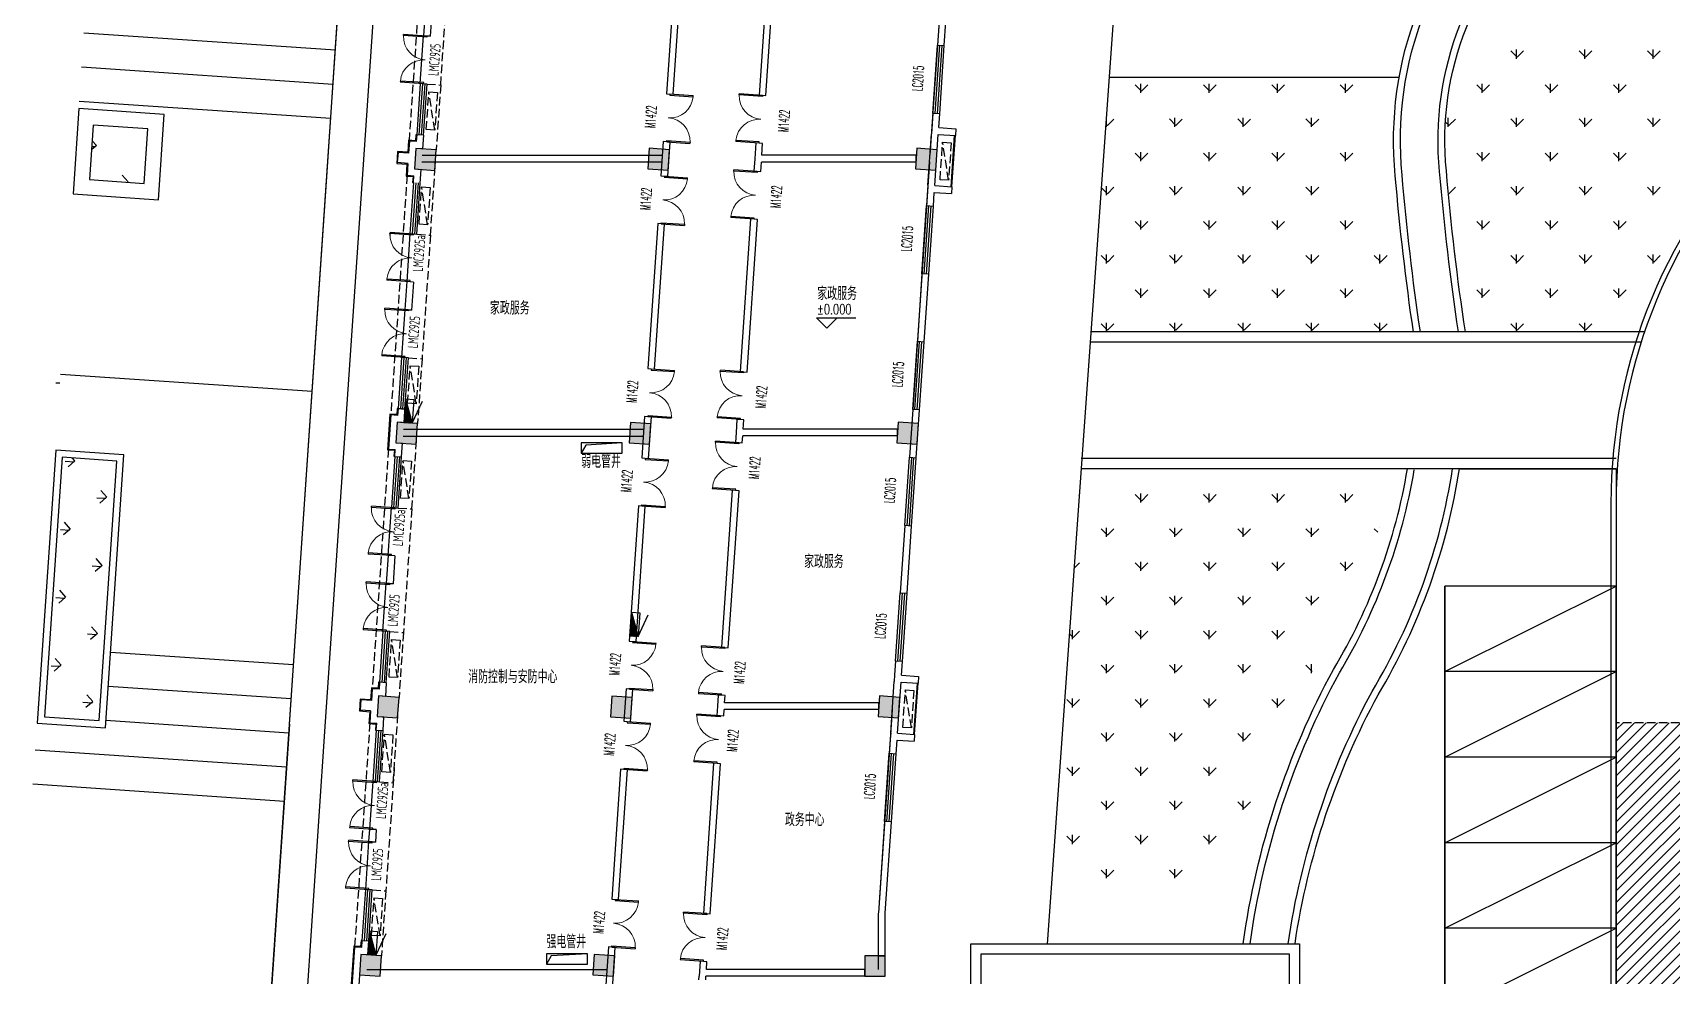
# Model space of a CAD drawing. Header units: millimetres. Extents: x 36720183 to 38160956, y 58934012 to 60388477.
# Drawn here: x 37401924 to 37449821, y 59385916 to 59413485 of the extents above; entities that cross this region are included whole.
import ezdxf

# ---------------------------------------------------------------- set-up
doc = ezdxf.new("R2010")
doc.units = ezdxf.units.MM
doc.header["$LTSCALE"] = 1000
doc.header["$MEASUREMENT"] = 0
doc.linetypes.add('DASH', pattern=[0.35, 0.25, -0.1])
for name, color, linetype in [('@ 绿化', 8, 'Continuous'), ('@PAVE', 9, 'Continuous'), ('@YL', 2, 'Continuous'), ('@园建', 1, 'Continuous'), ('@扑救面填充', 8, 'Continuous'), ('COLUMN', 9, 'Continuous'), ('CURTWALL', 4, 'Continuous'), ('DIM_ELEV', 3, 'Continuous'), ('DIM_LEAD', 3, 'Continuous'), ('DL_道路红线_支路网_', 1, 'Continuous'), ('PUB_HATCH', 8, 'Continuous'), ('PUB_TEXT', 7, 'Continuous'), ('STAIR', 2, 'Continuous'), ('WALL', 4, 'Continuous'), ('WINDOW', 2, 'Continuous'), ('WINDOW_TEXT', 3, 'Continuous'), ('扑救面', 2, 'Continuous'), ('水X-EQU', 200, 'Continuous'), ('空调机位', 7, 'Continuous'), ('线脚', 6, 'Continuous'), ('裙楼挑廊', 7, 'Continuous'), ('车位', 40, 'Continuous')]:
    doc.layers.add(name, color=color, linetype=linetype)
doc.styles.add('_TCH_DIM', font='SIMPLEX', dxfattribs={"bigfont": 'GBCBIG'})
doc.styles.add('_TCH_WINDOW', font='SIMPLEX.shx', dxfattribs={"width": 0.7, "height": 3.5, "bigfont": 'GBCBIG.shx'})
doc.styles.get("Standard").update_dxf_attribs({"font": 'gbenor.shx', "bigfont": 'gbcbig.shx'})
pattern_1 = [(90, (0, 0), (-997.7954749999999, 997.7954750000001), [264.58066, -1731.01015]), (45, (0, 0), (-997.7961550815103, 997.7961550815104), [264.58066, -1146.51615]), (135, (0, 0), (-997.7961550815104, -997.7961550815103), [264.58066, -1146.51615])]

# ---------------------------------------------------------------- blocks, each defined once
blk = doc.blocks.new('车位')
at = {"layer": '车位'}
for p, q in [((2126015.363578103, 462726.0883824006), (2126015.363578103, 465226.0883824006)), ((2131015.363578103, 465226.0883824006), (2126015.363578103, 465226.0883824006)), ((2131015.363578111, 462726.0891391188), (2131015.363578103, 465226.0883824006)), ((2131015.363578111, 462726.0891391188), (2126015.363578103, 462726.0883824006))]:
    blk.add_line(p, q, dxfattribs=at)
blk.add_lwpolyline([(2126015.363578103, 462726.0883824006), (2131015.363578111, 465226.0883824006)], dxfattribs=at)
blk = doc.blocks.new('_FZH')
blk.add_lwpolyline([(-0.499999999992724, -0.4999999999854481), (0.499999999992724, -0.4999999999854481), (0.499999999992724, 0.5000000000145519), (-0.499999999992724, 0.5000000000145519)], close=True)
at = {"layer": 'PUB_HATCH'}
blk.add_solid([(-0.499999999992724, -0.4999999999854481), (0.499999999992724, -0.4999999999854481), (-0.499999999992724, 0.5000000000145519), (0.499999999992724, 0.5000000000145519)], dxfattribs=at)
blk = doc.blocks.new('A$C0E546E4F')
at = {"layer": '水X-EQU'}
h = blk.add_hatch(dxfattribs=at)
h.set_pattern_fill('ANSI31', color=256, scale=80, style=0)
h.set_pattern_definition([(45, (-34231878.30926008, -36246077.90158475), (-7.071067811865475, 7.071067811865476), [])])
h.paths.add_polyline_path([(0, 240), (0, 0), (699.9999999925494, 0)])
for p, q in [((0, 240), (659.3427238762379, 493.2282912358642)), ((699.9999999925494, 0), (0, 240))]:
    blk.add_line(p, q, dxfattribs=at)
blk.add_lwpolyline([(0, 240), (0, 0), (699.9999999925494, 0), (699.9999999925494, 240)], close=True, dxfattribs=at)
blk = doc.blocks.new('DKHG')
at = {"layer": '空调机位', "linetype": 'DASH'}
blk.add_lwpolyline([(37412914.85136819, 59399871.23335614), (37412665.42761274, 59399888.1977348), (37412740.07087853, 59400985.66225948), (37412989.49463422, 59400968.69788085)], close=True, dxfattribs=at)
blk.add_lwpolyline([(37412914.85136811, 59399871.23335616), (37412740.07087853, 59400985.66225953)], dxfattribs=at)
blk = doc.blocks.new('$DorLib2D$00000002')
for p, q in [((-0.5, -5.684341886080802e-17), (-0.5000000000000007, 0.4875)), ((-0.4750000000000007, 0.4875), (-0.5000000000000007, 0.4875)), ((-0.475, -2.842170943040401e-17), (-0.4750000000000007, 0.4875)), ((0.475, -2.842170943040401e-17), (0.4750000000000007, 0.4875)), ((0.4750000000000007, 0.4875), (0.5000000000000007, 0.4875)), ((0.5, -5.684341886080802e-17), (0.5000000000000007, 0.4875)), ((-0.5, -5.684341886080802e-17), (-0.475, -2.842170943040401e-17)), ((0.5, -5.684341886080802e-17), (0.475, -2.842170943040401e-17))]:
    blk.add_line(p, q)
at = {"lineweight": 13}
for centre, start, end in [((-0.4875, -4.263256414560601e-17), 0, 88.53071641864632), ((0.4875, -4.263256414560601e-17), 91.4692835813537, 180)]:
    blk.add_arc(centre, 0.4875, start, end, dxfattribs=at)
blk = doc.blocks.new('T10T12T13scpm')
at = {"layer": '@YL', "color": 6, "ltscale": 0.2}
blk.add_line((569748.1981024072, 70179.52146294713), (569947.7372346893, 70165.955183357), dxfattribs=at)
at = {"layer": 'CURTWALL', "color": 6}
for p, q in [((570488.748125352, 81072.79449525476), (570488.6944228932, 81072.00454761833)), ((570488.6944228932, 81072.00454761833), (570688.2338593304, 81058.43939717859)), ((570555.2612708285, 81068.27277844399), (570555.2075683698, 81067.48283079267)), ((570621.7744163126, 81063.75106162578), (570621.7207138538, 81062.9611139819)), ((570688.2338593304, 81058.43939717859), (570688.2875617892, 81059.22934481502)), ((570393.7383698002, 79675.228492558), (570292.0471920446, 78179.38070330024)), ((570460.2515152767, 79670.70677571744), (570358.5603375211, 78174.85898648947)), ((570593.2778062373, 79661.66334211826), (570393.7383698002, 79675.228492558)), ((570526.7646607608, 79666.18505890667), (570425.0734830052, 78170.33726967126)), ((570491.5866284817, 78165.8155528605), (570593.2778062373, 79661.66334211826)), ((570197.1593941674, 76782.60025303811), (570095.06803222, 75285.89106640965)), ((570197.0978354588, 76782.70031561702), (570095.3389429078, 75285.84962256253)), ((570263.671510607, 76778.06342476606), (570161.5801486671, 75281.3542381525)), ((570263.6109823361, 76778.17861936986), (570161.852089785, 75281.32792629302)), ((570330.1836270541, 76773.52659649402), (570228.0922651067, 75276.81740988046)), ((570330.1241292134, 76773.65692311525), (570228.3652366623, 75276.80623004586)), ((570294.6043815464, 75272.28058159351), (570396.6957434937, 76768.98976822197)), ((570294.8783835396, 75272.2845338136), (570396.6372760907, 76769.1352268681)), ((570095.06803222, 75285.89106640965), (570294.6043815464, 75272.28058159351)), ((570095.3389429078, 75285.84962256253), (570294.8783835396, 75272.2845338136)), ((569999.7946384996, 73889.13662110269), (569999.7850279808, 73888.9957261756)), ((570199.330987826, 73875.52613628656), (569999.7946384996, 73889.13662110269)), ((570000.3833216503, 73889.07353814691), (570000.3817370981, 73889.05022972822)), ((570199.9227622822, 73875.50844939798), (570000.3833216503, 73889.07353814691)), ((570066.3067549467, 73884.59979281574), (570066.2971444204, 73884.45889790356)), ((570066.8964685276, 73884.55184189975), (570066.8948839754, 73884.52853348106)), ((570132.8188713863, 73880.0629645437), (570132.8092608675, 73879.92206963152)), ((570133.4096154049, 73880.03014565259), (570133.4080308527, 73880.00683722645)), ((570199.3213773072, 73875.38524135947), (570199.330987826, 73875.52613628656)), ((570199.92117773, 73875.48514097929), (570199.9227622822, 73875.50844939798)), ((569944.9004685432, 73072.93410135806), (570144.4398968667, 73059.36883156747)), ((569849.9435645118, 71676.15787532926), (569748.1978841051, 70179.52159662545)), ((569916.4567072839, 71671.6361187324), (569814.7110268772, 70174.99984002858)), ((570049.4829928353, 71662.59260553867), (569849.9435645118, 71676.15787532926)), ((569982.9698500633, 71667.11436213553), (569881.2241696566, 70170.47808343172)), ((569947.7373124287, 70165.95632683486), (570049.4829928353, 71662.59260553867)), ((569653.2403851599, 68782.70031697303), (569551.4814926162, 67285.84962391853)), ((569719.7535320371, 68778.17862072587), (569617.9946394861, 67281.32792765647)), ((569786.2666789144, 68773.65692447126), (569684.5077863634, 67276.80623140931)), ((569751.0209332481, 67272.2845351696), (569852.7798257917, 68769.1352282241)), ((569551.4814926162, 67285.84962391853), (569751.0209332481, 67272.2845351696)), ((569456.5258713514, 65889.07353950292), (569456.5242867991, 65889.05023108423)), ((569656.0653119832, 65875.50845075399), (569456.5258713514, 65889.07353950292)), ((569523.0390182287, 65884.55184325576), (569523.0374336764, 65884.52853483707)), ((569589.5521651059, 65880.03014700115), (569589.5505805537, 65880.00683858246)), ((569656.063727431, 65875.4851423353), (569656.0653119832, 65875.50845075399)), ((569401.0429313779, 65072.93404789269), (569600.5823639333, 65059.3688403964)), ((569306.0864658505, 63676.15782848746), (569204.341128625, 62179.51969353855)), ((569372.5996100307, 63671.63609264046), (569270.8542728126, 62174.99795770645)), ((569505.6258984059, 63662.59262099117), (569306.0864658505, 63676.15782848746)), ((569439.1127542183, 63667.11435680836), (569337.3674169928, 62170.47622187436)), ((569403.8805611804, 62165.95448604226), (569505.6258984059, 63662.59262099117)), ((569110.0475424081, 60782.74569471925), (569007.9434780702, 59285.85017096251)), ((569176.5596588776, 60778.20886678994), (569074.4555945396, 59281.31334301829)), ((569243.071775347, 60773.67203886062), (569140.9677110016, 59276.77651508898)), ((569207.4798274711, 59272.23968717456), (569309.583891809, 60769.1352109313)), ((569007.9434780702, 59285.85017096251), (569207.4798274711, 59272.23968717456)), ((568887.1778144687, 57522.83863417804), (569086.7172516733, 57509.27349507064)), ((568912.670048669, 57889.09509637952), (569112.2063980699, 57875.48461259156)), ((568792.2218299955, 56126.06241642684), (568690.4770529419, 54629.42494101077)), ((568858.7349757329, 56121.54070337117), (568756.9901986793, 54624.90322797745)), ((568991.7612672001, 56112.49727731198), (568792.2218299955, 56126.06241642684)), ((568925.2481214702, 56117.01899033785), (568823.5033444092, 54620.38151493669)), ((568890.0164901465, 54615.85980190337), (568991.7612672001, 56112.49727731198))]:
    blk.add_line(p, q, dxfattribs=at)
at = {"layer": 'DIM_ELEV', "color": 6}
for p, q in [((582276.7154410258, 72528.72160691023), (581976.7154410258, 72828.72160691023)), ((581976.7154410258, 72828.72160691023), (583117.7154410258, 72828.72160691023)), ((582276.7154410258, 72528.72160691023), (582576.7154410258, 72828.72160691023))]:
    blk.add_line(p, q, dxfattribs=at)
at = {"layer": 'STAIR', "color": 6}
for p, q in [((567662.9409879595, 76954.88193136454), (568179.4305148944, 84552.30737616122)), ((569217.035593152, 84481.76872330904), (568700.5460662246, 76884.34327851981)), ((570393.738331914, 79675.22849567235), (570488.1675976738, 81072.97533205152)), ((585907.3461415321, 76663.45190294087), (586009.0859176666, 78160.02168787271)), ((585927.3000856191, 76662.09539432824), (586029.0398617536, 78158.66517926008)), ((567119.0931349248, 68955.02268675715), (567662.9409879595, 76954.88193136454)), ((568700.5460662246, 76884.34327851981), (568156.6982131898, 68884.48403391242)), ((570095.0680267438, 75285.89106626064), (569999.7914706469, 73889.09104368836)), ((569944.900391683, 73072.93461292237), (569849.9435890168, 71676.1578142494)), ((566575.2356286943, 60955.02144617587), (567119.0931349248, 68955.02268675715)), ((568156.6982131898, 68884.48403391242), (567612.8407069594, 60884.48279333115)), ((569455.9340522438, 65889.09104287624), (569551.4832969159, 67285.87235826999)), ((569306.0870376229, 63676.15776149929), (569401.0430981815, 65072.93381605297)), ((584818.6733965948, 60659.43080852181), (584920.4131727293, 62156.00059345365)), ((584838.6273406819, 60658.07429990917), (584940.3671168163, 62154.64408484101)), ((566575.2356286943, 60955.02144617587), (566011.0179036483, 52655.52672815323)), ((567612.8407069594, 60884.48279333115), (567048.6229819208, 52584.9880753085)), ((569007.6258405373, 59285.87185091525), (568910.4370733574, 57889.52822735161)), ((568887.1999469846, 57523.16036399454), (568792.8123850673, 56126.02227535844))]:
    blk.add_line(p, q, dxfattribs=at)
at = {"layer": 'WALL', "color": 6}
for p, q in [((585804.5043151379, 85170.99212188274), (585288.4686262012, 77585.017461434)), ((580579.1560448632, 83537.52018840611), (580293.6865230501, 79338.3383513093)), ((580493.225961186, 79324.77322595567), (580778.6954830065, 83523.95506305248)), ((577842.5953361541, 83091.3918319568), (577590.2028220743, 79378.76395771652)), ((577789.7422602549, 79365.19883291423), (578042.1347743347, 83077.82670715451)), ((585612.6060706899, 82350.79084780067), (585507.12727952, 80800.15563431382)), ((585706.6661668643, 80786.58240932226), (585812.1449580416, 82337.21762280911)), ((570516.2761336342, 81486.42640560865), (570488.1675976738, 81072.97533204406)), ((570715.8155315369, 81472.8606884107), (570687.7069955766, 81059.40961484611)), ((570687.7069955766, 81059.40961484611), (570488.1675976738, 81072.97533204406)), ((585507.12727952, 80800.15563431382), (585706.6661668643, 80786.58240932226)), ((577590.2028220743, 79378.76395771652), (577789.7422602549, 79365.19883291423)), ((580293.6865230501, 79338.3383513093), (580493.225961186, 79324.77322595567)), ((585371.3950296268, 78804.76676086336), (585330.6753317639, 78206.14976219833)), ((585570.9339169785, 78791.1935358718), (585371.3950296268, 78804.76676086336)), ((585543.7874440253, 78392.11542342603), (585570.9339169785, 78791.1935358718)), ((570292.047189638, 78179.38066789508), (570278.4820859432, 77979.84139571339)), ((570491.5866284817, 78165.8155528605), (570292.047189638, 78179.38066789508)), ((570491.5866284817, 78165.8155528605), (570464.4564089775, 77766.73683062196)), ((585228.8756966218, 76709.60152516514), (585330.6753317639, 78206.14976219833)), ((585428.4145839587, 76696.02830000967), (585530.2142190263, 78192.57653591037)), ((585530.2142190263, 78192.57653591037), (586029.0401573703, 78158.66515916586)), ((585543.7874440253, 78392.11542342603), (586042.6053239927, 78358.20459450036)), ((586042.6053239927, 78358.20459450036), (586029.0401573703, 78158.66515916586)), ((569735.5468947962, 77365.25164989382), (569755.8945842162, 77664.56080701202)), ((570055.203927584, 77644.21310491115), (569755.8945842162, 77664.56080701202)), ((570078.9428643957, 77993.40650725365), (570055.203927584, 77644.21310491115)), ((570278.4820859432, 77979.84139571339), (570078.9428643957, 77993.40650725365)), ((570264.9171718806, 77780.3019432202), (570244.5695177093, 77480.99340031296)), ((570464.4564089775, 77766.73683062196), (570264.9171718806, 77780.3019432202)), ((577495.2469484583, 77981.9878904596), (577427.1053036898, 76979.6421168819)), ((577694.7863866389, 77968.4227656573), (577495.2469484583, 77981.9878904596)), ((577626.6447418705, 76966.07699207962), (577694.7863866389, 77968.4227656573)), ((580198.730645597, 77941.56228431314), (580167.4200840071, 77480.99213068187)), ((580398.2700837329, 77927.99715895951), (580198.730645597, 77941.56228431314)), ((580374.679926537, 77580.99213016033), (580398.2700837329, 77927.99715895951)), ((570034.8562316969, 77344.90394824743), (569735.5468947962, 77365.25164989382)), ((570034.8562316969, 77344.90394824743), (570011.1172114313, 76995.70931833982)), ((570244.5695177093, 77480.99340031296), (570224.221780099, 77181.68362990022)), ((570224.221780099, 77181.68362990022), (570423.7610303015, 77168.1185164079)), ((570396.6957434937, 76768.98976822197), (570423.7610303015, 77168.1185164079)), ((570438.5068147704, 77385.01745391637), (577454.663660571, 77385.01746214926)), ((570452.1032607928, 77585.01746097952), (577468.2600865737, 77585.01746921986)), ((580167.4200840071, 77480.99213068187), (580142.6283109039, 77116.31162723899)), ((580142.6283109039, 77116.31162723899), (580342.167749092, 77102.74650261551)), ((580342.167749092, 77102.74650261551), (580361.0834915116, 77380.99213019013)), ((584880.4315309301, 77380.99211883545), (580361.0834915116, 77380.99213019013)), ((584880.4315314367, 77580.99211883545), (580374.679926537, 77580.99213016033)), ((585274.8636373058, 77385.01744572073), (584743.5336758494, 69574.20956868678)), ((584880.4315309301, 77380.99211883545), (584880.4315314367, 77580.99211883545)), ((570011.1172114313, 76995.70931833982), (570210.6904800311, 76982.14189220965)), ((570197.1539957672, 76782.52087730914), (570210.6904800311, 76982.14189220965)), ((577427.1053036898, 76979.6421168819), (577626.6447418705, 76966.07699207962)), ((585228.8756966218, 76709.60152516514), (585188.1560171768, 76110.98479732126)), ((585428.4145839587, 76696.02830000967), (585927.3000901267, 76662.09546055645)), ((585927.3000901267, 76662.09546055645), (585913.7279908359, 76462.55649663508)), ((585387.6949045211, 76097.4115723297), (585414.8413589671, 76496.48941265047)), ((585414.8413589671, 76496.48941265047), (585913.7279908359, 76462.55649663508)), ((580047.6724385321, 75719.53555989265), (579744.5872129723, 71261.23109858483)), ((579944.1266511604, 71247.66597396135), (580247.2118767202, 75705.97043526918)), ((580247.2118767202, 75705.97043526918), (580047.6724385321, 75719.53555989265)), ((585188.1560171768, 76110.98479732126), (585387.6949045211, 76097.4115723297)), ((577332.1494300738, 75582.86604962498), (577044.1784859523, 71346.88877430558)), ((577243.717924133, 71333.32364949584), (577531.688868247, 75569.30092482269)), ((577531.688868247, 75569.30092482269), (577332.1494300738, 75582.86604962498)), ((569999.7914706469, 73889.09104368836), (569944.3101071492, 73072.97474174947)), ((570199.3309087753, 73875.52591814101), (570143.8495452777, 73059.40961620212)), ((585052.4237672836, 74115.5959238708), (584918.5578884855, 72147.64442154765)), ((585251.9626546353, 74102.02269887924), (585052.4237672836, 74115.5959238708)), ((585118.0967758372, 72134.07119655609), (585251.9626546353, 74102.02269887924)), ((570143.8495452777, 73059.40961620212), (569944.3101071492, 73072.97474174947)), ((584918.5578884855, 72147.64442154765), (585118.0967758372, 72134.07119655609)), ((577044.1784859523, 71346.88877430558), (577243.717924133, 71333.32364949584)), ((579744.5872129723, 71261.23109858483), (579944.1266511604, 71247.66597396135)), ((569535.0949774459, 69993.54718323052), (569467.2693244815, 68995.8499943018)), ((569734.6333336756, 69979.9821305126), (569535.0949774459, 69993.54718323052)), ((569748.1975927502, 70179.52176576853), (569734.6333336756, 69979.9821305126)), ((569947.7370904163, 70165.95751605183), (569748.1975927502, 70179.52176576853)), ((569947.7370904163, 70165.95751605183), (569920.6085220575, 69766.87750656158)), ((576949.2226123363, 69950.1127070412), (576866.6658709496, 68735.72463222593)), ((577148.7620505169, 69936.54758223891), (576949.2226123363, 69950.1127070412)), ((577066.2053091303, 68722.15950742364), (577148.7620505169, 69936.54758223891)), ((584782.8256385997, 70152.25554810464), (584687.8130615577, 68755.48330553621)), ((584982.364525944, 70138.68232311308), (584782.8256385997, 70152.25554810464)), ((584887.351948902, 68741.91008054465), (584982.364525944, 70138.68232311308)), ((569721.0692849383, 69780.44261915982), (569680.3738931641, 69181.82430585474)), ((569920.6085220575, 69766.87750656158), (569721.0692849383, 69780.44261915982)), ((569907.5110844523, 69574.20955110341), (576923.667932868, 69574.20955508947)), ((579623.562695846, 69480.99207960069), (579603.742862165, 69189.44750662893)), ((579649.6313406006, 69864.45503124595), (579623.562695846, 69480.99207960069)), ((579849.1707787886, 69850.88990662247), (579649.6313406006, 69864.45503124595)), ((579830.8225380927, 69580.99208094925), (579849.1707787886, 69850.88990662247)), ((584336.2318965197, 69580.99211032689), (579830.8225380927, 69580.99208094925)), ((584336.2318978235, 69380.99211032689), (584336.2318965197, 69580.99211032689)), ((569467.2693244815, 68995.8499943018), (569666.5132532194, 68982.30495741218)), ((569652.6704309136, 68783.03622189164), (569666.5132532194, 68982.30495741218)), ((569680.3738931641, 69181.82430585474), (569879.913143374, 69168.25919236988)), ((569852.189588733, 68769.1760032177), (569879.913143374, 69168.25919236988)), ((569893.9146397337, 69374.20954401046), (576910.0715117678, 69374.20954799652)), ((579603.742862165, 69189.44750662893), (579803.282300353, 69175.88238196075)), ((579803.282300353, 69175.88238196075), (579817.2261034474, 69380.99208085984)), ((584336.2318978235, 69380.99211032689), (579817.2261034474, 69380.99208085984)), ((569652.6704309136, 68783.03622189164), (569852.189588733, 68769.1760032177)), ((576866.6658709496, 68735.72463222593), (577066.2053091303, 68722.15950742364)), ((584687.8130615577, 68755.48330553621), (584887.351948902, 68741.91008054465)), ((579508.7869895101, 67792.67143930495), (579196.9001363218, 63204.89734959602)), ((579396.4395745099, 63191.33222492784), (579708.3264276981, 67779.10631463677)), ((579708.3264276981, 67779.10631463677), (579508.7869895101, 67792.67143930495)), ((576771.7099973336, 67338.94856496155), (576502.6781247631, 63381.56007900089)), ((576702.2175629437, 63367.9949541986), (576971.2494355142, 67325.38344015926)), ((576971.2494355142, 67325.38344015926), (576771.7099973336, 67338.94856496155)), ((584552.0808116645, 66760.09443208575), (584418.4862602502, 64796.13169176877)), ((584751.6196990088, 66746.52120709419), (584552.0808116645, 66760.09443208575)), ((584618.0251475945, 64782.55846677721), (584751.6196990088, 66746.52120709419)), ((569455.9340522438, 65889.09104287624), (569400.4526887462, 65072.97474093735)), ((569655.4734903723, 65875.5259173289), (569455.9340522438, 65889.09104287624)), ((569655.4734903723, 65875.5259173289), (569599.9921268746, 65059.40961539)), ((569599.9921268746, 65059.40961539), (569400.4526887462, 65072.97474093735)), ((584418.4862602502, 64796.13169176877), (584618.0251475945, 64782.55846677721)), ((576502.6781247631, 63381.56007900089), (576702.2175629437, 63367.9949541986)), ((579196.9001363218, 63204.89734959602), (579396.4395745099, 63191.33222492784)), ((584282.754010357, 62800.74281830341), (584255.6070262864, 62401.6571919322)), ((584482.2928977013, 62787.1695933193), (584282.754010357, 62800.74281830341)), ((584455.14647156, 62388.0921690464), (584482.2928977013, 62787.1695933193)), ((584255.612362206, 62401.65682918578), (584242.0473393425, 62202.11738407612)), ((584255.612362206, 62401.65682918578), (584255.6070262864, 62401.6571919322)), ((584455.14647156, 62388.0921690464), (584953.9325790554, 62354.1835000813)), ((584953.9325790554, 62354.1835000813), (584940.367412433, 62154.6440647468)), ((568990.6474294737, 61993.58677783608), (568966.908417359, 61644.39226774871)), ((569190.7775021791, 61979.98149894923), (568990.6474294737, 61993.58677783608)), ((569204.3421220034, 62179.51976690441), (569190.7775021791, 61979.98149894923)), ((569403.8815889731, 62165.95506556332), (569204.3421220034, 62179.51976690441)), ((569403.8815889731, 62165.95506556332), (569376.7522389218, 61766.87690573186)), ((576407.722251147, 61984.78401175141), (576343.5808559731, 61041.28086360544)), ((576607.2616893202, 61971.21888694912), (576407.722251147, 61984.78401175141)), ((576543.1202941537, 61027.71573880315), (576607.2616893202, 61971.21888694912)), ((579101.9442636669, 61808.12128227204), (579079.7053140774, 61480.99214665592)), ((579301.483701855, 61794.55615760386), (579101.9442636669, 61808.12128227204)), ((579286.9651561454, 61580.99214505404), (579301.483701855, 61794.55615760386)), ((584140.2346250713, 60705.57664894313), (584242.03380128, 62202.11830442399)), ((584242.0473393425, 62202.11738407612), (584242.03380128, 62202.11830442399)), ((584339.7736226022, 60692.00504375249), (584441.573246561, 62188.55328153074)), ((584441.573246561, 62188.55328153074), (584940.367412433, 62154.6440647468)), ((568647.2516264841, 61365.4307962507), (568667.5993158892, 61664.7399533689)), ((568946.5607214645, 61345.0831110701), (568647.2516264841, 61365.4307962507)), ((568966.908417359, 61644.39226774871), (568667.5993158892, 61664.7399533689)), ((568946.5607214645, 61345.0831110701), (568922.8217765093, 60995.88958893716)), ((569156.2740074918, 61481.17256313562), (569135.9263452068, 61181.86390045285)), ((569176.6217369586, 61780.48221380264), (569156.2740074918, 61481.17256313562)), ((569376.7522389218, 61766.87690573186), (569176.6217369586, 61780.48221380264)), ((579079.7053140774, 61480.99214665592), (579061.3333331645, 61210.74511222541)), ((579260.8727713451, 61197.17998742312), (579273.368721433, 61380.99214515835)), ((583792.0321476683, 61380.99211032689), (579273.368721433, 61380.99214515835)), ((583792.0321492106, 61580.99211032689), (579286.9651561454, 61580.99214505404)), ((584185.7289560959, 61374.20954784751), (583782.198160097, 55442.11162796617)), ((583792.0321476683, 61380.99211032689), (583792.0321492106, 61580.99211032689)), ((568922.8217765093, 60995.88958893716), (569122.951647006, 60982.28432379663)), ((569109.3864936978, 60782.74512588978), (569122.951647006, 60982.28432379663)), ((569135.9263452068, 61181.86390045285), (569336.0562544987, 61168.25863267481)), ((569308.925928846, 60769.17995646596), (569336.0562544987, 61168.25863267481)), ((576343.5808559731, 61041.28086360544), (576543.1202941537, 61027.71573880315)), ((579061.3333331645, 61210.74511222541), (579260.8727713451, 61197.17998742312)), ((569109.3864936978, 60782.74512588978), (569308.925928846, 60769.17995646596)), ((584126.6613997966, 60506.03776161373), (584099.5150418282, 60106.96134819835)), ((584126.6735677496, 60506.03693401814), (584126.6613997966, 60506.03776161373)), ((584140.2451729476, 60705.57593154162), (584126.6735677496, 60506.03693401814)), ((584140.2451729476, 60705.57593154162), (584140.2346250713, 60705.57664894313)), ((584299.0539291576, 60093.38812291622), (584326.2003973201, 60492.46615641564)), ((584326.2003973201, 60492.46615641564), (584825.0552458987, 60458.53540221602)), ((584339.7736226022, 60692.00504375249), (584838.6273451895, 60658.07436613739)), ((584838.6273451895, 60658.07436613739), (584825.0552458987, 60458.53540221602)), ((584099.5150418282, 60106.96134819835), (584299.0539291576, 60093.38812291622)), ((576248.624982357, 59644.50479634851), (575990.176794745, 55842.79954822361)), ((576189.7162329257, 55829.23442342132), (576448.1644205377, 59630.93967154622)), ((576448.1644205377, 59630.93967154622), (576248.624982357, 59644.50479634851)), ((578966.3774595484, 59813.96904495358), (578668.1110776663, 55426.54857272655)), ((578867.6505158469, 55412.98344792426), (579165.916897729, 59800.40392015129)), ((579165.916897729, 59800.40392015129), (578966.3774595484, 59813.96904495358)), ((583963.7827890292, 58111.57247494161), (583782.4287028462, 55445.50071807206)), ((584163.3216763586, 58097.99924965948), (583963.7827890292, 58111.57247494161)), ((583981.9675901756, 55431.92749279737), (584163.3216763586, 58097.99924965948)), ((568912.6890933812, 57889.37148151547), (568887.1999469846, 57523.16036399454)), ((569086.7172516733, 57509.27349507064), (568887.1999469846, 57523.16036399454)), ((569112.2063980699, 57875.48461259156), (568912.6890933812, 57889.37148151547)), ((569112.2063980699, 57875.48461259156), (569086.7172516733, 57509.27349507064)), ((575990.176794745, 55842.79954822361), (576189.7162329257, 55829.23442342132)), ((578668.1110776663, 55426.54857272655), (578867.6505158469, 55412.98344792426)), ((583781.9676181823, 53790.99214571714), (583781.9675901756, 55435.32481560111)), ((583781.9675901756, 54190.99211882055), (583781.9675901756, 55431.92749279737)), ((583981.9675901756, 53690.99213094264), (583981.9675901756, 55435.32481560111)), ((583981.9675901756, 54190.99211882055), (583981.9675901756, 55431.92749279737)), ((568690.4770568907, 54629.42499908805), (568676.9118579701, 54429.88554038852)), ((568890.0164901465, 54615.85980190337), (568690.4770568907, 54629.42499908805)), ((568890.0164901465, 54615.85980190337), (568862.8860988542, 54216.78098087013)), ((568477.366529733, 54443.45106707513), (568358.6536312178, 52696.43667024374)), ((568676.9118579701, 54429.88554038852), (568477.366529733, 54443.45106707513)), ((568663.3468617573, 54230.34609346837), (568571.7521755323, 52882.41139129549)), ((568862.8860988542, 54216.78098087013), (568663.3468617573, 54230.34609346837)), ((575895.220921129, 54446.02348096669), (575772.0710138604, 52634.52055226266)), ((576094.7603593096, 54432.4583561644), (575895.220921129, 54446.02348096669)), ((575971.610452041, 52620.95542746037), (576094.7603593096, 54432.4583561644)), ((583781.9675901756, 54190.99211882055), (583981.9675901756, 54190.99211882055)), ((568834.5335883275, 53790.99214523286), (575850.6904620305, 53790.99214886874)), ((576022.8182964474, 53374.20953822881), (576043.8927734569, 53684.20956782997)), ((578573.1552040502, 54029.77250546962), (578543.3259594664, 53590.99211885035)), ((578772.6946422309, 54016.20738066733), (578573.1552040502, 54029.77250546962)), ((578757.3840191215, 53790.99211885035), (578772.6946422309, 54016.20738066733)), ((583381.9675902054, 53790.99211885035), (578757.3840191215, 53790.99211885035)), ((583381.9675902054, 53590.99211885035), (583381.9675902054, 53790.99211885035)), ((578535.8479204029, 53480.99211883545), (578543.3259594664, 53590.99211885035)), ((578736.3095452562, 53480.99211883545), (578743.7875843197, 53590.99211885035)), ((583381.9675902054, 53590.99211885035), (578743.7875843197, 53590.99211885035))]:
    blk.add_line(p, q, dxfattribs=at)
for points in [[(576295.598791331, 69174.90039458871), (575095.598791331, 69174.90039458871), (575095.598791331, 68874.90039458871), (576295.598791331, 68874.90039458871), (576295.598791331, 69174.90039458871)], [(576295.598791331, 69174.90039458871), (575234.7154410258, 69113.22160691023), (575095.598791331, 68874.90039458871)], [(575280.8309048712, 54247.93178213388), (574080.8309048712, 54247.93178213388), (574080.8309048712, 53947.93178213388), (575280.8309048712, 53947.93178213388), (575280.8309048712, 54247.93178213388)], [(575280.8309048712, 54247.93178213388), (574219.947554566, 54186.2529944554), (574080.8309048712, 53947.93178213388)]]:
    blk.add_lwpolyline(points, dxfattribs=at)
at = {"layer": 'WINDOW', "color": 6}
for p, q in [((585371.3950296268, 78804.76676085591), (585507.12727952, 80800.15563430637)), ((585437.9079920799, 78800.24235252291), (585573.6402419657, 80795.63122598082)), ((585504.4209545255, 78795.71794419736), (585640.1532044187, 80791.10681764781)), ((585570.9339169785, 78791.19353586435), (585706.6661668643, 80786.58240932226)), ((585052.4237672836, 74115.59592386335), (585188.1560171768, 76110.98479731381)), ((585118.9367297366, 74111.07151553035), (585254.6689796224, 76106.46038898826)), ((585185.4496921822, 74106.5471072048), (585321.1819420755, 76101.93598065525)), ((585251.9626546279, 74102.02269887179), (585387.6949045211, 76097.4115723297)), ((584782.8256385997, 70152.2555480972), (584918.5578884855, 72147.64442154765)), ((584849.3386010453, 70147.73113976419), (584985.0708509386, 72143.1200132221)), ((584915.8515634984, 70143.20673143864), (585051.5838133842, 72138.5956048891)), ((584982.364525944, 70138.68232310563), (585118.0967758372, 72134.07119656354)), ((584552.0808116645, 66760.0944320783), (584687.8130615577, 68755.48330552876)), ((584618.5937741101, 66755.5700237453), (584754.3260240033, 68750.9588972032)), ((584685.1067365631, 66751.04561541975), (584820.838986449, 68746.4344888702)), ((584751.6196990088, 66746.52120708674), (584887.351948902, 68741.91008054465)), ((584282.754010357, 62800.74281831086), (584418.4862602502, 64796.13169176131)), ((584349.26697281, 62796.21840997785), (584484.9992226958, 64791.60728343576)), ((584415.7799352556, 62791.6940016523), (584551.5121851489, 64787.08287510276)), ((584482.2928977013, 62787.1695933193), (584618.0251475945, 64782.55846677721)), ((583963.7827890292, 58111.57247494161), (584099.5150418282, 60106.96134819835)), ((584030.2957514748, 58107.04806651175), (584166.0280042738, 60102.43693976849)), ((584096.808713913, 58102.52365808189), (584232.5409667119, 60097.91253133863)), ((584163.3216763586, 58097.99924965948), (584299.0539291576, 60093.38812291622))]:
    blk.add_line(p, q, dxfattribs=at)
at = {"layer": '线脚', "color": 6}
for points in [[(570292.0477125794, 78179.38063234091), (570267.1047579572, 78181.07628034055), (570255.2354622558, 78006.47913275659), (570055.6959715709, 78020.04426694661), (570031.9570568576, 77670.85118959099), (569732.6477778032, 77691.1987676695), (569708.9089525864, 77342.00484222174), (570008.2181003392, 77321.65727308393), (569984.4790797904, 76972.46286321431), (570184.018167071, 76958.89776080847), (570172.1455833316, 76784.25517786294), (570193.9678995237, 76782.7953055054)], [(569723.255221948, 70181.2182738334), (569711.3875753209, 70006.61980872601), (569511.848084636, 70020.18494291604), (569440.6311928555, 68972.60353918374), (569640.1702801362, 68959.03843677789), (569627.7074701637, 68784.4367872402)], [(569748.1976523325, 70179.52264230698), (569723.255221948, 70181.2182738334), (569711.3873891309, 70006.61982138455), (569511.848084636, 70020.18494291604), (569440.6312156245, 68972.60353763402), (569640.1702801362, 68959.03843677789), (569627.7074701637, 68784.4367872402), (569652.6501506492, 68782.74112941325)], [(569203.7508847788, 62179.56038737297), (569179.398889944, 62181.2158800289), (569167.5208906457, 62006.47846557945), (568967.9813999608, 62020.04359976947), (568943.6615602374, 61671.03055250645), (568644.3525256217, 61691.37800494581), (568620.6135559753, 61342.18400781602), (568920.5130022243, 61321.7961827442), (568896.1831668913, 60972.64316628128), (569095.7227321565, 60959.07803138345), (569083.853147246, 60784.48083715141), (569108.7958277315, 60782.78517932445)], [(568665.5346216783, 54631.12055968493), (568653.66515214, 54456.52328301221), (568454.1256614551, 54470.08841720223), (568332.0094752237, 52673.19062464684), (568531.5485625044, 52659.625522241), (568520.8839624301, 52484.90056765079)], [(568690.4770520627, 54629.42492815852), (568665.5346216783, 54631.12055968493), (568653.66496595, 54456.52329567075), (568454.1256614551, 54470.08841720223), (568332.0094979927, 52673.19062309712), (568531.5485625044, 52659.625522241), (568520.8839624301, 52484.90056765079), (568545.8266429156, 52483.20490982383)]]:
    blk.add_lwpolyline(points, dxfattribs=at)
at = {"layer": '裙楼挑廊', "color": 6, "linetype": 'DASH'}
for p, q in [((570078.9423960224, 77993.40673027933), (570527.609660387, 84593.1841397956)), ((570992.3487029076, 79634.40888405591), (571215.1538664997, 82841.7102708444)), ((570011.117088154, 76995.71036879718), (569535.095016174, 69993.547042422)), ((570693.9167044684, 75244.56413836032), (570448.5534574315, 71635.33823530376)), ((569467.2693716958, 68995.84997818619), (568991.2375046238, 61993.54646718502)), ((570150.0592541695, 67244.56413971633), (569903.5720375255, 63635.41497334093)), ((568922.8211617693, 60995.88883426785), (568477.3665524498, 54443.45103465021)), ((569636.7941195816, 59694.56866044551), (569390.3069029376, 56085.41949407011))]:
    blk.add_line(p, q, dxfattribs=at)
for points in [[(570593.2782965377, 79661.66343884915), (570992.3487029076, 79634.40888405591), (570862.8822136447, 77738.71677412838)], [(570294.8783888221, 75272.28457572311), (570693.9167044684, 75244.56413836032), (570841.8591443971, 77374.20954288542)], [(570049.4830510616, 71662.592790097), (570448.5534574315, 71635.33823530376), (570319.0869681686, 69739.64612537622)], [(569751.0209385231, 67272.28457707912), (570150.0592541695, 67244.56413971633), (570298.0016940981, 69374.20954424143)], [(569505.6258975565, 63662.59274624288), (569904.6963039264, 63635.33819144964), (569775.2298146635, 61739.64608152211)], [(569207.4798650444, 59272.23969833553), (569606.5181806907, 59244.51926097274), (569754.4606206194, 61374.16466549784)], [(568992.3607629687, 56112.59726697206), (569391.4311693385, 56085.34271217883), (569261.9646800756, 54189.65060225129)]]:
    blk.add_lwpolyline(points, dxfattribs=at)
at = {"layer": '@YL', "color": 6}
for p in [(-36842093.62679421, -59321555.40558133), (-36827082.78481524, -59323020.22291716), (-36842304.42710868, -59324324.77839445), (-36842637.4220397, -59329554.47623008), (-36842848.28455897, -59332324.77839309), (-36843181.2791932, -59337554.47627394), (-36828171.45756017, -59339024.24401158), (-36843391.82563246, -59340324.82327183), (-36843694.54432779, -59345104.47175321)]:
    blk.add_blockref('DKHG', p, dxfattribs=at)
at = {"layer": 'COLUMN', "color": 6, "xscale": 599.9999999767169, "yscale": 599.9999999767169, "zscale": 599.9999999767169, "rotation": 356.1108918344287}
for p in [(570543.8789026812, 77460.64442945272), (577359.8477995098, 77464.66976502538), (585180.0140504837, 77464.66551536322), (570000.0214842781, 69460.6444286406), (576815.2556378245, 69453.86186231673), (584635.5410542786, 69460.64442094415), (569456.1640679836, 61460.64442954212), (576271.3982202783, 61453.86186313629), (584091.3413055465, 61460.64442094415), (568942.8989344165, 53910.64896532893), (575758.5941804647, 53910.64895794541)]:
    blk.add_blockref('_FZH', p, dxfattribs=at)
at = {"layer": 'COLUMN', "color": 6, "xscale": 599.9999999767169, "yscale": 599.9999999767169, "zscale": 599.9999999767169}
blk.add_blockref('_FZH', (583681.9675901905, 53890.99211883545), dxfattribs=at)
at = {"layer": 'WINDOW', "color": 6, "xscale": -1400, "yscale": 1400, "zscale": 1400}
for p, rotation in [((570540.9861145616, 80366.83394487202), 86.11088488966018), ((570147.199510023, 74580.7086013481), 86.09786747067902), ((570147.630852595, 74580.67903598398), 86.11090260356286), ((569997.1917229444, 72367.76323956251), 86.11085061926195), ((569603.773402296, 66580.67903733999), 86.11090260356286), ((569453.3344083801, 64367.76323869824), 86.11086850560378), ((569060.0749595165, 58580.66770617664), 86.09786776647665), ((568939.4695354849, 56817.66787709296), 86.11088814325956)]:
    blk.add_blockref('$DorLib2D$00000002', p, dxfattribs=dict(at, rotation=rotation))
at = {"layer": 'WINDOW', "color": 6}
ref = blk.add_blockref('$DorLib2D$00000002', (577642.4946043566, 78673.59336169064), dxfattribs=dict(at, xscale=1400, yscale=1400, zscale=-1400, rotation=266.110892251723))
ref.add_attrib('A', 'M1422', (577256.8049340844, 78370.05401132256), dxfattribs={"layer": 'WINDOW_TEXT', "color": 0, "height": 297.5, "rotation": 86.11089225172297, "style": '_TCH_WINDOW', "width": 0.4941176470588236})
ref = blk.add_blockref('$DorLib2D$00000002', (580345.9783033878, 78633.1677551344), dxfattribs=dict(at, xscale=-1400, yscale=1400, zscale=-1400, rotation=86.11089209442332))
ref.add_attrib('A', 'M1422', (581144.5365741476, 78249.12065468729), dxfattribs={"layer": 'WINDOW_TEXT', "color": 0, "height": 297.5, "rotation": 86.11089209442332, "style": '_TCH_WINDOW', "width": 0.4941176470588236})
ref = blk.add_blockref('$DorLib2D$00000002', (580194.920093812, 76411.14103125781), dxfattribs=dict(at, xscale=-1400, yscale=1400, zscale=-1400, rotation=86.11089230284806))
ref.add_attrib('A', 'M1422', (580919.536575377, 76032.12065514922), dxfattribs={"layer": 'WINDOW_TEXT', "color": 0, "height": 297.5, "rotation": 86.11089230284806, "style": '_TCH_WINDOW', "width": 0.4941176470588236})
ref = blk.add_blockref('$DorLib2D$00000002', (577479.3970859721, 76274.47152085602), dxfattribs=dict(at, xscale=1400, yscale=1400, zscale=-1400, rotation=266.110892251723))
ref.add_attrib('A', 'M1422', (577112.9369750023, 75969.62490324676), dxfattribs={"layer": 'WINDOW_TEXT', "color": 0, "height": 297.5, "rotation": 86.11089225172297, "style": '_TCH_WINDOW', "width": 0.4941176470588236})
ref = blk.add_blockref('$DorLib2D$00000002', (577096.4702682346, 70641.71817827225), dxfattribs=dict(at, xscale=1400, yscale=1400, zscale=-1400, rotation=266.110892251723))
ref.add_attrib('A', 'M1422', (576713.3264986351, 70338.00575204194), dxfattribs={"layer": 'WINDOW_TEXT', "color": 0, "height": 297.5, "rotation": 86.11089225172297, "style": '_TCH_WINDOW', "width": 0.4941176470588236})
ref = blk.add_blockref('$DorLib2D$00000002', (579796.8789958805, 70556.06050260365), dxfattribs=dict(at, xscale=-1400, yscale=1400, zscale=-1400, rotation=86.11089230284806))
ref.add_attrib('A', 'M1422', (580483.536575377, 70179.62065514922), dxfattribs={"layer": 'WINDOW_TEXT', "color": 0, "height": 297.5, "rotation": 86.11089230284806, "style": '_TCH_WINDOW', "width": 0.4941176470588236})
ref = blk.add_blockref('$DorLib2D$00000002', (579656.0346449316, 68484.2769106403), dxfattribs=dict(at, xscale=-1400, yscale=1400, zscale=-1400, rotation=86.11089229116665))
ref.add_attrib('A', 'M1422', (580287.0365753099, 68111.62065511942), dxfattribs={"layer": 'WINDOW_TEXT', "color": 0, "height": 297.5, "rotation": 86.11089229116665, "style": '_TCH_WINDOW', "width": 0.4941176470588236})
ref = blk.add_blockref('$DorLib2D$00000002', (576918.9576532319, 68030.5540361926), dxfattribs=dict(at, xscale=1400, yscale=1400, zscale=-1400, rotation=266.110892251723))
ref.add_attrib('A', 'M1422', (576554.1691245288, 67725.59378077835), dxfattribs={"layer": 'WINDOW_TEXT', "color": 0, "height": 297.5, "rotation": 86.11089225172297, "style": '_TCH_WINDOW', "width": 0.4941176470588236})
ref = blk.add_blockref('$DorLib2D$00000002', (576554.9699070454, 62676.38948298246), dxfattribs=dict(at, xscale=1400, yscale=1400, zscale=-1400, rotation=266.110892251723))
ref.add_attrib('A', 'M1422', (576209.0582869649, 62370.14593428373), dxfattribs={"layer": 'WINDOW_TEXT', "color": 0, "height": 297.5, "rotation": 86.11089225172297, "style": '_TCH_WINDOW', "width": 0.4941176470588236})
ref = blk.add_blockref('$DorLib2D$00000002', (579249.1919190884, 62499.72675359994), dxfattribs=dict(at, xscale=-1400, yscale=1400, zscale=-1400, rotation=86.11089229116665))
ref.add_attrib('A', 'M1422', (579850.0365753099, 62129.12065511942), dxfattribs={"layer": 'WINDOW_TEXT', "color": 0, "height": 297.5, "rotation": 86.11089229116665, "style": '_TCH_WINDOW', "width": 0.4941176470588236})
ref = blk.add_blockref('$DorLib2D$00000002', (576395.8726382554, 60336.11026757956), dxfattribs=dict(at, xscale=1400, yscale=1400, zscale=-1400, rotation=266.110892251723))
ref.add_attrib('A', 'M1422', (576051.901248835, 60029.734817788), dxfattribs={"layer": 'WINDOW_TEXT', "color": 0, "height": 297.5, "rotation": 86.11089225172297, "style": '_TCH_WINDOW', "width": 0.4941176470588236})
ref = blk.add_blockref('$DorLib2D$00000002', (579113.6251154467, 60505.57451619208), dxfattribs=dict(at, xscale=-1400, yscale=1400, zscale=-1400, rotation=86.11089225173083))
ref.add_attrib('A', 'M1422', (579646.0365750715, 60139.62065503746), dxfattribs={"layer": 'WINDOW_TEXT', "color": 0, "height": 297.5, "rotation": 86.11089225173083, "style": '_TCH_WINDOW', "width": 0.4941176470588236})
ref = blk.add_blockref('$DorLib2D$00000002', (576042.4685770273, 55137.62895219773), dxfattribs=dict(at, xscale=1400, yscale=1400, zscale=-1400, rotation=266.110892251723))
ref.add_attrib('A', 'M1422', (575742.901248835, 54828.234817788), dxfattribs={"layer": 'WINDOW_TEXT', "color": 0, "height": 297.5, "rotation": 86.11089225172297, "style": '_TCH_WINDOW', "width": 0.4941176470588236})
ref = blk.add_blockref('$DorLib2D$00000002', (578720.4028599486, 54721.37797670066), dxfattribs=dict(at, xscale=-1400, yscale=1400, zscale=-1400, rotation=86.11089225173083))
ref.add_attrib('A', 'M1422', (579345.5365750715, 54349.12065503746), dxfattribs={"layer": 'WINDOW_TEXT', "color": 0, "height": 297.5, "rotation": 86.11089225173083, "style": '_TCH_WINDOW', "width": 0.4941176470588236})
at = {"layer": '水X-EQU', "color": 6}
for p, xscale, rotation in [((569921.6597997546, 69766.41619030386), -1, 266.1024401007809), ((576522.3105286807, 63530.42993637174), -0.9999999999999993, 266.102440100189), ((568861.4992902726, 54216.87584616244), -1, 266.1024401007809)]:
    blk.add_blockref('A$C0E546E4F', p, dxfattribs=dict(at, xscale=xscale, rotation=rotation))
at = {"layer": 'DIM_LEAD', "color": 6}
for s, p in [('家政服务', (581996.8344701901, 73349.40224676579)), ('家政服务', (572433.2357442454, 72925.42659893632)), ('家政服务', (581609.3344701901, 65518.40224676579)), ('消防控制与安防中心', (571797.7674913481, 62152.12367550284)), ('政务中心', (581050.0919170678, 57975.48306176811))]:
    blk.add_text(s, height=385.8156028368795, dxfattribs=at).set_placement(p)
at = {"layer": 'PUB_TEXT', "color": 6, "style": '_TCH_DIM', "width": 0.7058823529411765}
blk.add_text('%%P0.000', height=297.5, dxfattribs=at).set_placement((581987.7154410258, 72933.72160691023))
at = {"layer": 'PUB_TEXT', "color": 6}
for s, p in [('弱电管井', (575099.4388569891, 68444.49826458097)), ('强电管井', (574083.8333462253, 54409.81421788782))]:
    blk.add_text(s, height=385.8156028368794, dxfattribs=at).set_placement(p)
at = {"layer": 'WINDOW_TEXT', "color": 6, "width": 0.7}
for s, p in [('LMC2925', (570928.5544215888, 79895.57297301292)), ('LMC2925a', (570469.5544215888, 74174.07297301292)), ('LMC2925', (570323.0544215888, 71935.07297301292)), ('LMC2925a', (569884.5544215888, 66153.57297301292)), ('LMC2925', (569733.5544215888, 63804.07297301292)), ('LMC2925a', (569391.5544215888, 58181.57297301292)), ('LMC2925', (569249.0544215888, 56376.57297301292))]:
    blk.add_text(s, height=299.9999999999999, rotation=85.86988572864558, dxfattribs=at).set_placement(p)
at = {"layer": 'WINDOW_TEXT', "color": 6, "style": '_TCH_WINDOW', "width": 0.4941176470588236}
for rotation, p in [(86.1085663599127, (585062.5318888351, 79449.21391992271)), (86.10856635993986, (584744.2124980241, 74759.99874071777)), (86.10856635993986, (584474.5981794968, 70796.65946622193)), (86.10856635993986, (584243.8736731559, 67404.49696794152)), (86.10856635993986, (583974.5265436545, 63445.14673695713)), (86.10856627645146, (583655.5553487837, 58755.97639141977))]:
    blk.add_text('LC2015', height=297.5, rotation=rotation, dxfattribs=at).set_placement(p)

msp = doc.modelspace()

# ---------------------------------------------------------------- hatches: boundary and pattern name
at = {"layer": '@ 绿化', "linetype": 'Continuous'}
h = msp.add_hatch(dxfattribs=at)
h.set_pattern_fill('GRASS', color=256, scale=500, style=0)
h.set_pattern_definition(pattern_1)
edge = h.paths.add_edge_path()
edge.add_line((37449010.04441423, 59404742.68189686), (37443777.08626701, 59404742.68189686))
edge.add_arc((37503344.36184907, 59413928.42898332), 60271.37189251193, 183.4182274489356, 188.7664109151634, ccw=False)
edge.add_arc((37452402.23988724, 59410248.8756403), 9222.422153663896, 78.61969132886242, 179.4660966829887, ccw=False)
edge.add_line((37454222.01219743, 59419289.97618832), (37454222.01097082, 59418990.48643067))
edge.add_line((37454222.01097082, 59418990.48643067), (37458571.6879723, 59418990.48219403))
edge.add_line((37458571.6879723, 59418990.48219403), (37458571.67593026, 59414376.20455897))
edge.add_arc((37463681.44155887, 59399742.67131434), 15500.0000000265, 109.2482796807375, 161.1808953034717)
h = msp.add_hatch(dxfattribs=at)
h.set_pattern_fill('GRASS', color=256, scale=500, style=0)
h.set_pattern_definition(pattern_1)
h.paths.add_polyline_path([(37433369.1588109, 59412178.79739957), (37440788.06928559, 59412178.79739957), (37441098.04439206, 59408471.543378), (37442273.43361934, 59404742.68189686), (37432837.09154546, 59404742.68189686)])
h = msp.add_hatch(dxfattribs=at)
h.set_pattern_fill('GRASS', color=256, scale=500, angle=86.10845159537206, style=0)
h.set_pattern_definition([(176.108451595372, (-7499.42763043195, -110245.2202375159), (-1063.213365136477, -927.7763523910913), [264.58066, -1731.01015]), (131.108451595372, (-7499.42763043195, -110245.2202375159), (-1063.21408980578, -927.7769847486825), [264.58066, -1146.51615]), (221.1084515953721, (-7499.42763043195, -110245.2202375159), (927.7769847486825, -1063.21408980578), [264.58066, -1146.51615])])
h.paths.add_polyline_path([(37403581.5085275, 59409193.29377115), (37405177.81940877, 59409084.70477378), (37405286.40840614, 59410681.01565505), (37403690.09752487, 59410789.60465241)])
h = msp.add_hatch(dxfattribs=at)
h.set_pattern_fill('GRASS', color=256, scale=500, angle=86.10845159537206, style=0)
h.set_pattern_definition([(176.108451595372, (0, 0), (-1063.213365136477, -927.7763523910913), [264.58066, -1731.01015]), (131.108451595372, (0, 0), (-1063.21408980578, -927.7769847486825), [264.58066, -1146.51615]), (221.1084515953721, (0, 0), (927.7769847486825, -1063.21408980578), [264.58066, -1146.51615])])
h.paths.add_polyline_path([(37402263.16201006, 59393496.57556448), (37403859.47289132, 59393387.98656712), (37404375.27062877, 59400970.46325315), (37402778.95974751, 59401079.0522505)])
h = msp.add_hatch(dxfattribs=at)
h.set_pattern_fill('GRASS', color=256, scale=500, style=0)
h.set_pattern_definition(pattern_1)
h.paths.add_polyline_path([(37431678.6015638, 59388551.74914877), (37432550.88444431, 59400742.68189686), (37442086.38370748, 59400742.68189686), (37439341.3767291, 59394899.24305015), (37436803.48992346, 59389496.71166665), (37436965.25162396, 59388394.28571002), (37431667.33477522, 59388394.28571002)])
at = {"layer": '@扑救面填充'}
h = msp.add_hatch(dxfattribs=at)
h.set_pattern_fill('ANSI31', color=256, scale=150)
h.set_pattern_definition([(45, (0, 0), (-168.3798022700466, 168.3798022700466), [])])
h.paths.add_polyline_path([(37411630.16975238, 59341997.23636994), (37456181.46784871, 59341997.23636994), (37456181.4831076, 59385323.71066867), (37601587.28066764, 59385323.71066867), (37601583.64975974, 59393322.58034015), (37448181.46788443, 59393324.92118074), (37448181.46788443, 59349997.23636994), (37411630.16975238, 59349997.23636994)])

# ---------------------------------------------------------------- linework, layer by layer
at = {"layer": '@PAVE'}
msp.add_lwpolyline([(37402718.20896398, 59403248.91882626), (37402601.44344222, 59403248.91882626)], dxfattribs=at)
at = {"layer": '@YL'}
msp.add_line((37433655.36591204, 59416178.79739957, 1.517992854795856e-07), (37431558.05035872, 59386866.93833031, 1.517992854795856e-07), dxfattribs=at)
for points in [[(37421330.80478021, 59353326.93852104), (37412543.436089, 59353326.93852104), (37407148.89392427, 59359766.93852095), (37412499.76853491, 59438530.60765407), (37415045.63124269, 59438530.60765407)], [(37429330.334537, 59386866.93833031), (37438930.23157586, 59386866.93833032), (37438930.23157586, 59382966.93813963)], [(37429330.334537, 59383866.93833031), (37429330.334537, 59386866.93833031), (37438930.23157586, 59386866.93833031), (37438930.23157586, 59382966.93813963), (37435930.33453752, 59382966.93813963), (37435930.33453752, 59383866.93833032), (37429330.334537, 59383866.93832831)]]:
    msp.add_lwpolyline(points, dxfattribs=at)
for points in [[(37442260.71812021, 59404742.68189686, -0.01498490478075337), (37441730.24529428, 59409309.48138085, -0.5017750353008461), (37454222.01158413, 59420673.69160766)], [(37443777.08626701, 59404742.68189686, -0.01574680797760432), (37443223.95971814, 59409446.96949191, -0.5122509161655169), (37454222.01158413, 59419140.79823244)], [(37438801.30955636, 59386866.93833031, -0.08746358943501185), (37441227.05177491, 59394136.15017025, 0.09684963956188092), (37443605.59687301, 59400742.68189686), (37448181.44155885, 59400742.68189686), (37448181.4987817, 59397316.56930333), (37443181.49878227, 59397316.64560083), (37443181.15885317, 59374816.93776914), (37448181.44155885, 59374816.93776914), (37448181.44155885, 59369166.93852401), (37446230.25215029, 59369166.93852401), (37446230.25215029, 59370666.93833304), (37444630.25215048, 59370666.93814543), (37444630.25215029, 59373566.93814231), (37437230.25215002, 59373566.9381463)], [(37437285.88616112, 59386866.93833031, -0.09019639955794057), (37439923.85416564, 59394879.57632797, 0.09383994952056526), (37442086.38370748, 59400742.68189686)], [(37438801.30955636, 59386866.93833031, -0.08746358943509973), (37441227.05177491, 59394136.15017025, 0.09684963956194663), (37443605.59687301, 59400742.68189686)]]:
    msp.add_lwpolyline(points, format="xyb", dxfattribs=at)
at = {"layer": '@YL', "color": 8}
for points in [[(37442462.86285922, 59404742.68189686, -0.01508464883128155), (37441929.40972263, 59409327.78319706, -0.5029889542950297), (37454222.01158413, 59420469.87456363)], [(37443574.86560516, 59404742.68189686, -0.01564333293007198), (37443024.8007512, 59409428.60251078, -0.5106483374528492), (37454222.01158413, 59419345.82370467)], [(37437487.82651475, 59386866.93833031, -0.08985089423323109), (37440097.54514141, 59394780.33161956, 0.09377650460643472), (37442283.62700283, 59400709.58986703)], [(37438599.13114898, 59386866.93833031, -0.08784778187936798), (37441053.22368298, 59394235.15294082, 0.0964794287501743), (37443403.22256275, 59400742.68189686)]]:
    msp.add_lwpolyline(points, format="xyb", dxfattribs=at)
for points in [[(37403414.40889821, 59413484.64037492), (37410764.28394476, 59412984.66535667)], [(37403346.53903032, 59412486.9461928), (37410696.50435314, 59411986.96503351)], [(37403278.66916243, 59411489.25201068), (37410628.72476152, 59410989.26471034)], [(37402738.39219189, 59403507.51611262), (37410086.48802857, 59403007.66212507)], [(37402195.46813968, 59395525.96028221), (37402200.72431353, 59395525.60273115)], [(37404196.11291512, 59395389.86648445), (37409544.25129563, 59395026.05953978)], [(37404196.11291512, 59395389.86648445), (37409544.25129563, 59395026.05953978)], [(37402127.59827179, 59394528.26610009), (37402132.85619019, 59394527.90843035)], [(37404128.24479178, 59394392.17218366), (37409476.47170401, 59394028.35921662)], [(37402059.72840389, 59393530.57191797), (37402064.98806684, 59393530.21412956)], [(37404060.37666842, 59393394.47788286), (37409408.69211239, 59393030.65889346)], [(37401991.858536, 59392532.87773585), (37409340.91252077, 59392032.95857029)], [(37401923.98866811, 59391535.18355373), (37409273.13292915, 59391035.25824714)]]:
    msp.add_lwpolyline(points, dxfattribs=at)
at = {"layer": '@YL', "elevation": 1.517992854795856e-07}
for points in [[(37441842.89533789, 59412178.79739957), (37433369.1588109, 59412178.79739957)], [(37449010.04441423, 59404742.68189686), (37432837.09154546, 59404742.68189686)], [(37448181.44155885, 59400742.68189686), (37432550.88444431, 59400742.68189686)]]:
    msp.add_lwpolyline(points, dxfattribs=at)
at = {"layer": '@YL', "color": 8, "elevation": 1.517992854795856e-07}
for points in [[(37448911.20457616, 59404442.68189686), (37432837.09154546, 59404442.68189686)], [(37448181.44155885, 59401042.68189686), (37432550.88444431, 59401042.68189686)]]:
    msp.add_lwpolyline(points, dxfattribs=at)
at = {"layer": '@YL', "color": 8}
msp.add_lwpolyline([(37429630.334537, 59384166.9383284), (37429630.334537, 59386566.93833031), (37438630.23157586, 59386566.93833031), (37438630.23157586, 59383266.93813963), (37436230.33453752, 59383266.93813963), (37436230.33453752, 59384166.9383304)], close=True, dxfattribs=at)
at = {"layer": '@园建', "color": 2}
for points in [[(37403102.00543702, 59408774.87199128), (37405596.241189, 59408605.2016829), (37405765.91149738, 59411099.43743487), (37403271.67574541, 59411269.10774326)], [(37402050.04952523, 59393310.61032899), (37404045.43812682, 59393174.8740823), (37404588.3831136, 59401156.42848863), (37402592.99451201, 59401292.16473532)]]:
    msp.add_lwpolyline(points, close=True, dxfattribs=at)
at = {"layer": '@园建', "color": 8}
for points in [[(37403581.50852788, 59409193.29377113), (37405177.81940915, 59409084.70477376), (37405286.40840652, 59410681.01565503), (37403690.09752525, 59410789.60465239)], [(37402263.16201006, 59393496.57556448), (37403859.47289132, 59393387.98656712), (37404375.27062877, 59400970.46325315), (37402778.95974751, 59401079.0522505)]]:
    msp.add_lwpolyline(points, close=True, dxfattribs=at)
at = {"layer": 'DL_道路红线_支路网_', "color": 8}
msp.add_line((37448031.44155884, 59399742.67131436), (37448031.44155885, 59338281.61102665), dxfattribs=at)
at = {"layer": 'DL_道路红线_支路网_', "color": 4}
for p in [(37448181.44155885, 59399742.67131437, 8.49599304605936e-07), (37448181.44155884, 59399742.67131436)]:
    msp.add_line(p, (37448181.44155885, 59338281.61102665), dxfattribs=at)
at = {"layer": 'DL_道路红线_支路网_', "color": 8}
msp.add_arc((37463681.44155884, 59399742.67131436, 3.418883447593313e-07), 15650, 89.99979808253266, 180, dxfattribs=at)
at = {"layer": 'DL_道路红线_支路网_', "color": 4}
msp.add_arc((37463681.44155884, 59399742.67131436, 3.418883447593313e-07), 15500, 89.99979808253266, 180, dxfattribs=at)
at = {"layer": '扑救面', "color": 8, "linetype": 'DASH'}
msp.add_lwpolyline([(37411630.16975238, 59341997.23636994), (37456181.46784871, 59341997.23636994), (37456181.4831076, 59385323.71066867), (37601587.28066764, 59385323.71066867), (37601583.64975974, 59393322.58034015), (37448181.46788443, 59393324.92118074), (37448181.46788443, 59349997.23636994), (37411630.16975238, 59349997.23636994), (37411630.16975238, 59341997.23636994)], dxfattribs=at)

# ---------------------------------------------------------------- block references
msp.add_blockref('T10T12T13scpm', (36842848.28453086, 59332324.77858076))
at = {"layer": '车位', "rotation": 359.9991256950881}
for p in [(35317159.03633448, 58932122.99920271), (35317159.03633448, 58929623.01903336), (35317159.26522487, 58927123.15330484), (35317159.03633448, 58924623.15406476), (35317159.18892885, 58922123.25018968)]:
    msp.add_blockref('车位', p, dxfattribs=at)

doc.saveas('drawing.dxf')
